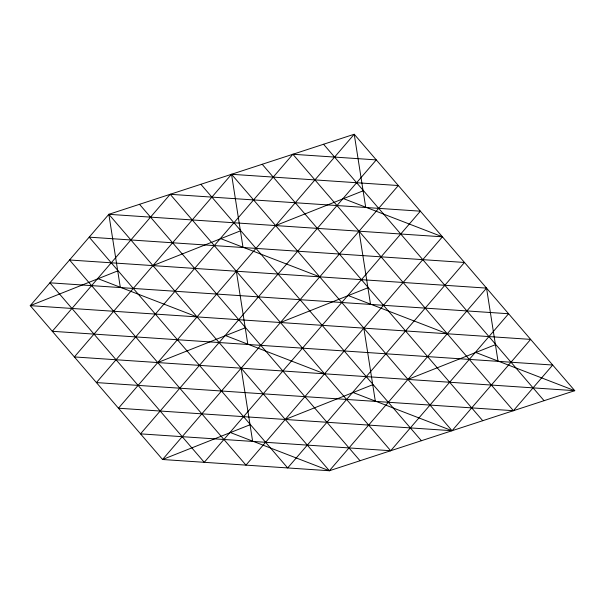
<?xml version="1.0" encoding="UTF-8"?>
<svg xmlns="http://www.w3.org/2000/svg" width="605" height="605" viewBox="0 0 605 605"><rect width="100%" height="100%" fill="white"/><g stroke="black" fill="none" stroke-linecap="round" stroke-linejoin="round"><path stroke-width="0.91" d="M497.998 361.041L486.541 288.101L69.545 259.984L245.963 465.124L442.436 236.82L108.839 214.321L30.25 305.646L162.564 459.505L329.362 470.75L574.75 390.679L354.227 134.25L108.839 214.321L120.297 287.262M170.186 194.303L52.302 331.29L552.698 365.034L513.403 410.697L96.407 382.579L292.88 154.267L376.28 159.894L140.511 433.861L390.709 450.733L508.593 313.745L49.897 282.815L204.263 462.318L420.384 211.175L170.186 194.303L390.709 450.733M230.429 432.552L329.362 470.75L486.541 288.101M117.725 270.904L30.25 305.646L530.645 339.39L452.056 430.715L118.459 408.216L354.227 134.25L365.685 207.19M152.944 265.61L240.419 230.868M275.638 225.574L363.113 190.832M157.754 362.554L245.229 327.819M280.448 322.518L367.923 287.776M250.039 424.763L162.564 459.505L398.332 185.531L231.534 174.285L74.354 356.935L574.75 390.679L475.81 352.481M285.257 419.469L372.733 384.727M407.952 379.426L495.427 344.684M343.496 198.621L442.436 236.82M220.802 238.657L319.743 276.856M348.306 295.565L447.246 333.763M98.108 278.701L197.048 316.899M225.612 335.609L324.552 373.807M353.116 392.516L452.056 430.715L231.534 174.285L242.991 247.226M323.554 144.255L544.077 400.684M292.88 154.267L513.403 410.697M262.207 164.28L482.73 420.702M200.86 184.298L421.383 440.72M139.513 204.316L360.035 460.745M108.839 214.321L329.362 470.75M359.037 231.193L370.494 304.134M363.847 328.144L375.304 401.085M236.343 271.237L247.8 344.169M241.153 368.18L252.61 441.121M464.489 262.464L287.662 467.937L89.192 237.152L464.489 262.464"/></g></svg>
